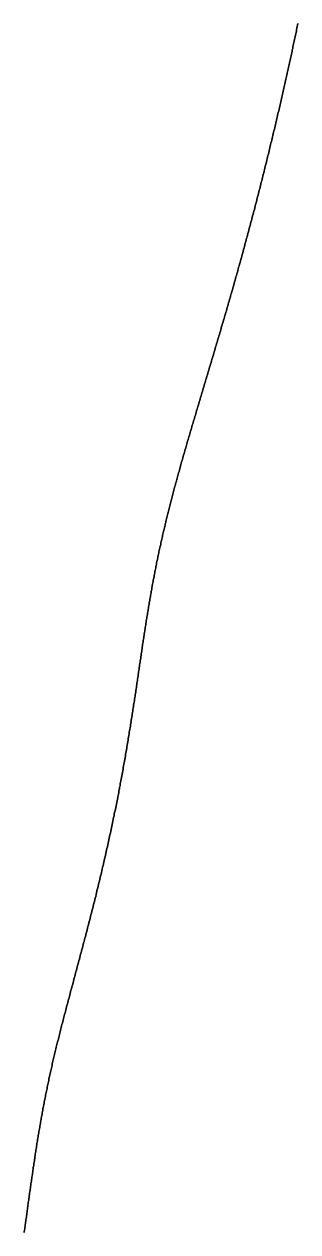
# Model space of a CAD drawing. Header units: inches. Extents: x 130170 to 284068, y 377793 to 804530.
# Drawn here: x 259808.2 to 259837.3, y 740207.2 to 740335.8 of the extents above; entities that cross this region are included whole.
import ezdxf

# ---------------------------------------------------------------- set-up
doc = ezdxf.new("R2010")
doc.units = ezdxf.units.IN
doc.header["$MEASUREMENT"] = 0
doc.layers.add('muni_il', color=7, linetype='Continuous')

msp = doc.modelspace()

# ---------------------------------------------------------------- linework, layer by layer
at = {"layer": 'muni_il'}
for points in [[(259808.16, 740207.15), (259808.17, 740207.29), (259808.19, 740207.42), (259808.21, 740207.56), (259808.23, 740207.7), (259808.25, 740207.84), (259808.27, 740207.97), (259808.29, 740208.11), (259808.31, 740208.25), (259808.33, 740208.39), (259808.35, 740208.53), (259808.37, 740208.67), (259808.39, 740208.81), (259808.41, 740208.95), (259808.43, 740209.09), (259808.45, 740209.23), (259808.47, 740209.37), (259808.49, 740209.51), (259808.51, 740209.65), (259808.52, 740209.79), (259808.54, 740209.93), (259808.56, 740210.07), (259808.58, 740210.22), (259808.6, 740210.36), (259808.62, 740210.5), (259808.64, 740210.64), (259808.66, 740210.78), (259808.68, 740210.92), (259808.7, 740211.07), (259808.72, 740211.21), (259808.74, 740211.35), (259808.76, 740211.49), (259808.78, 740211.64), (259808.8, 740211.78), (259808.82, 740211.92), (259808.84, 740212.06), (259808.86, 740212.21), (259808.88, 740212.35), (259808.9, 740212.49), (259808.92, 740212.64), (259808.94, 740212.78), (259808.96, 740212.92), (259808.99, 740213.07), (259809.01, 740213.21), (259809.03, 740213.35), (259809.05, 740213.49), (259809.07, 740213.64), (259809.09, 740213.78), (259809.11, 740213.92), (259809.13, 740214.07), (259809.15, 740214.21), (259809.17, 740214.35), (259809.19, 740214.5), (259809.22, 740214.64), (259809.24, 740214.78), (259809.26, 740214.92), (259809.28, 740215.07), (259809.3, 740215.21), (259809.32, 740215.35), (259809.34, 740215.5), (259809.37, 740215.64), (259809.39, 740215.78), (259809.41, 740215.93), (259809.43, 740216.07), (259809.46, 740216.21), (259809.48, 740216.35), (259809.5, 740216.5), (259809.52, 740216.64), (259809.55, 740216.78), (259809.57, 740216.92), (259809.59, 740217.07), (259809.62, 740217.21), (259809.64, 740217.35), (259809.66, 740217.5), (259809.69, 740217.64), (259809.71, 740217.78), (259809.73, 740217.92), (259809.76, 740218.07), (259809.78, 740218.21), (259809.81, 740218.35), (259809.83, 740218.49), (259809.85, 740218.64), (259809.88, 740218.78), (259809.9, 740218.92), (259809.93, 740219.06), (259809.95, 740219.21), (259809.98, 740219.35), (259810.01, 740219.49), (259810.03, 740219.63), (259810.06, 740219.78), (259810.08, 740219.92), (259810.11, 740220.06), (259810.14, 740220.2), (259810.16, 740220.35), (259810.19, 740220.49), (259810.22, 740220.63), (259810.24, 740220.77), (259810.27, 740220.92), (259810.3, 740221.06), (259810.33, 740221.2), (259810.35, 740221.35), (259810.38, 740221.49), (259810.41, 740221.63), (259810.44, 740221.78), (259810.47, 740221.92), (259810.5, 740222.06), (259810.53, 740222.21), (259810.56, 740222.35), (259810.59, 740222.49), (259810.62, 740222.64), (259810.65, 740222.78), (259810.68, 740222.92), (259810.71, 740223.07), (259810.74, 740223.21), (259810.77, 740223.36), (259810.8, 740223.5), (259810.83, 740223.65), (259810.86, 740223.79), (259810.89, 740223.94), (259810.92, 740224.08), (259810.96, 740224.23), (259810.99, 740224.37), (259811.02, 740224.52), (259811.06, 740224.66), (259811.09, 740224.81), (259811.12, 740224.96), (259811.15, 740225.1), (259811.19, 740225.25), (259811.22, 740225.4), (259811.26, 740225.54), (259811.29, 740225.69), (259811.33, 740225.84), (259811.36, 740225.99), (259811.4, 740226.13), (259811.43, 740226.28), (259811.47, 740226.43), (259811.5, 740226.58), (259811.54, 740226.73), (259811.57, 740226.88), (259811.61, 740227.03), (259811.65, 740227.18), (259811.68, 740227.33), (259811.72, 740227.48), (259811.76, 740227.63), (259811.8, 740227.78), (259811.83, 740227.93), (259811.87, 740228.08), (259811.91, 740228.23), (259811.95, 740228.39), (259811.99, 740228.54), (259812.03, 740228.69), (259812.06, 740228.84), (259812.1, 740229), (259812.14, 740229.15), (259812.18, 740229.31), (259812.22, 740229.46), (259812.26, 740229.62), (259812.3, 740229.77), (259812.34, 740229.93), (259812.38, 740230.08), (259812.42, 740230.24), (259812.46, 740230.39), (259812.51, 740230.55), (259812.55, 740230.71), (259812.59, 740230.87), (259812.63, 740231.02), (259812.67, 740231.18), (259812.71, 740231.34), (259812.76, 740231.5), (259812.8, 740231.66), (259812.84, 740231.82), (259812.88, 740231.98), (259812.93, 740232.14), (259812.97, 740232.3), (259813.01, 740232.46), (259813.05, 740232.62), (259813.1, 740232.79), (259813.14, 740232.95), (259813.18, 740233.11), (259813.23, 740233.27), (259813.27, 740233.44), (259813.32, 740233.6), (259813.36, 740233.77), (259813.4, 740233.93), (259813.45, 740234.09), (259813.49, 740234.26), (259813.54, 740234.43), (259813.58, 740234.59), (259813.63, 740234.76), (259813.67, 740234.93), (259813.72, 740235.09), (259813.76, 740235.26), (259813.81, 740235.43), (259813.85, 740235.6), (259813.9, 740235.77), (259813.94, 740235.93), (259813.99, 740236.1), (259814.03, 740236.27), (259814.08, 740236.44), (259814.12, 740236.61), (259814.17, 740236.78), (259814.21, 740236.96), (259814.26, 740237.13), (259814.31, 740237.3), (259814.35, 740237.47), (259814.4, 740237.64), (259814.44, 740237.82), (259814.49, 740237.99), (259814.54, 740238.16), (259814.58, 740238.34), (259814.63, 740238.51), (259814.67, 740238.69), (259814.72, 740238.86), (259814.76, 740239.04), (259814.81, 740239.21), (259814.86, 740239.39), (259814.9, 740239.56), (259814.95, 740239.74), (259814.99, 740239.92), (259815.04, 740240.09), (259815.09, 740240.27), (259815.13, 740240.45), (259815.18, 740240.62), (259815.22, 740240.8), (259815.27, 740240.98), (259815.31, 740241.16), (259815.36, 740241.34), (259815.4, 740241.52), (259815.45, 740241.7), (259815.5, 740241.87), (259815.54, 740242.05), (259815.59, 740242.23), (259815.63, 740242.41), (259815.68, 740242.59), (259815.72, 740242.77), (259815.77, 740242.95), (259815.81, 740243.13), (259815.86, 740243.32), (259815.9, 740243.5), (259815.94, 740243.68), (259815.99, 740243.86), (259816.03, 740244.04), (259816.08, 740244.22), (259816.12, 740244.4), (259816.16, 740244.58), (259816.21, 740244.77), (259816.25, 740244.95), (259816.3, 740245.13), (259816.34, 740245.31), (259816.38, 740245.5), (259816.43, 740245.68), (259816.47, 740245.86), (259816.51, 740246.04), (259816.55, 740246.22), (259816.6, 740246.41), (259816.64, 740246.59), (259816.68, 740246.77), (259816.72, 740246.96), (259816.77, 740247.14), (259816.81, 740247.32), (259816.85, 740247.5), (259816.89, 740247.69), (259816.93, 740247.87), (259816.97, 740248.05), (259817.01, 740248.23), (259817.05, 740248.42), (259817.09, 740248.6), (259817.13, 740248.78), (259817.17, 740248.96), (259817.22, 740249.15), (259817.25, 740249.33), (259817.29, 740249.51), (259817.33, 740249.69), (259817.37, 740249.88), (259817.41, 740250.06), (259817.45, 740250.24), (259817.49, 740250.42), (259817.53, 740250.6), (259817.57, 740250.78), (259817.6, 740250.97), (259817.64, 740251.15), (259817.68, 740251.33), (259817.72, 740251.51), (259817.75, 740251.69), (259817.79, 740251.87), (259817.83, 740252.05), (259817.87, 740252.23), (259817.9, 740252.41), (259817.94, 740252.59), (259817.97, 740252.77), (259818.01, 740252.95), (259818.05, 740253.13), (259818.08, 740253.31), (259818.12, 740253.49), (259818.15, 740253.67), (259818.19, 740253.84), (259818.22, 740254.02), (259818.25, 740254.2), (259818.29, 740254.38), (259818.32, 740254.56), (259818.36, 740254.73), (259818.39, 740254.91), (259818.42, 740255.09), (259818.46, 740255.26), (259818.49, 740255.44), (259818.52, 740255.61), (259818.55, 740255.79), (259818.59, 740255.96), (259818.62, 740256.14), (259818.65, 740256.31), (259818.68, 740256.49), (259818.71, 740256.66), (259818.74, 740256.84), (259818.78, 740257.01), (259818.81, 740257.18), (259818.84, 740257.35), (259818.87, 740257.53), (259818.9, 740257.7), (259818.93, 740257.87), (259818.96, 740258.04), (259818.99, 740258.21), (259819.02, 740258.38), (259819.04, 740258.55), (259819.07, 740258.72), (259819.1, 740258.89), (259819.13, 740259.06), (259819.16, 740259.23), (259819.19, 740259.4), (259819.22, 740259.56), (259819.24, 740259.73), (259819.27, 740259.9), (259819.3, 740260.06), (259819.33, 740260.23), (259819.35, 740260.4), (259819.38, 740260.56), (259819.41, 740260.73), (259819.43, 740260.89), (259819.46, 740261.06), (259819.49, 740261.22), (259819.51, 740261.38), (259819.54, 740261.55), (259819.56, 740261.71), (259819.59, 740261.87), (259819.62, 740262.03), (259819.64, 740262.19), (259819.67, 740262.35), (259819.69, 740262.52), (259819.72, 740262.68), (259819.74, 740262.84), (259819.76, 740262.99), (259819.79, 740263.15), (259819.81, 740263.31), (259819.84, 740263.47), (259819.86, 740263.63), (259819.89, 740263.78), (259819.91, 740263.94), (259819.93, 740264.1), (259819.96, 740264.25), (259819.98, 740264.41), (259820, 740264.56), (259820.03, 740264.72), (259820.05, 740264.87), (259820.07, 740265.03), (259820.1, 740265.18), (259820.12, 740265.34), (259820.14, 740265.49), (259820.16, 740265.64), (259820.19, 740265.79), (259820.21, 740265.94), (259820.23, 740266.1), (259820.25, 740266.25), (259820.28, 740266.4), (259820.3, 740266.55), (259820.32, 740266.7), (259820.34, 740266.85), (259820.36, 740266.99), (259820.39, 740267.14), (259820.41, 740267.29), (259820.43, 740267.44), (259820.45, 740267.59), (259820.47, 740267.73), (259820.5, 740267.88), (259820.52, 740268.03), (259820.54, 740268.17), (259820.56, 740268.32), (259820.58, 740268.46), (259820.6, 740268.61), (259820.62, 740268.75), (259820.65, 740268.9), (259820.67, 740269.04), (259820.69, 740269.19), (259820.71, 740269.33), (259820.73, 740269.47), (259820.75, 740269.61), (259820.77, 740269.76), (259820.8, 740269.9), (259820.82, 740270.04), (259820.84, 740270.18), (259820.86, 740270.32), (259820.88, 740270.46), (259820.9, 740270.61), (259820.92, 740270.75), (259820.94, 740270.89), (259820.97, 740271.03), (259820.99, 740271.17), (259821.01, 740271.3), (259821.03, 740271.44), (259821.05, 740271.58), (259821.07, 740271.72), (259821.1, 740271.86), (259821.12, 740272), (259821.14, 740272.13), (259821.16, 740272.27), (259821.18, 740272.41), (259821.2, 740272.55), (259821.23, 740272.68), (259821.25, 740272.82), (259821.27, 740272.96), (259821.29, 740273.09), (259821.31, 740273.23), (259821.34, 740273.37), (259821.36, 740273.5), (259821.38, 740273.64), (259821.4, 740273.77), (259821.43, 740273.91), (259821.45, 740274.04), (259821.47, 740274.18), (259821.5, 740274.31), (259821.52, 740274.45), (259821.54, 740274.58), (259821.56, 740274.72), (259821.59, 740274.85), (259821.61, 740274.98), (259821.63, 740275.12), (259821.66, 740275.25), (259821.68, 740275.39), (259821.71, 740275.52), (259821.73, 740275.65), (259821.75, 740275.79), (259821.78, 740275.92), (259821.8, 740276.05), (259821.83, 740276.19), (259821.85, 740276.32), (259821.88, 740276.45), (259821.9, 740276.59), (259821.93, 740276.72), (259821.95, 740276.85), (259821.98, 740276.98), (259822, 740277.12), (259822.03, 740277.25), (259822.05, 740277.38), (259822.08, 740277.52), (259822.1, 740277.65), (259822.13, 740277.78), (259822.16, 740277.91), (259822.18, 740278.05), (259822.21, 740278.18), (259822.24, 740278.31), (259822.26, 740278.45), (259822.29, 740278.58), (259822.32, 740278.71), (259822.34, 740278.84), (259822.37, 740278.98), (259822.4, 740279.11), (259822.43, 740279.24), (259822.46, 740279.38), (259822.48, 740279.51), (259822.51, 740279.64), (259822.54, 740279.78), (259822.57, 740279.91), (259822.6, 740280.04), (259822.63, 740280.18), (259822.66, 740280.31), (259822.69, 740280.44), (259822.72, 740280.58), (259822.75, 740280.71), (259822.78, 740280.84), (259822.81, 740280.98), (259822.84, 740281.11), (259822.87, 740281.25), (259822.9, 740281.38), (259822.93, 740281.52), (259822.96, 740281.65), (259822.99, 740281.78), (259823.02, 740281.92), (259823.05, 740282.05), (259823.09, 740282.19), (259823.12, 740282.32), (259823.15, 740282.46), (259823.18, 740282.6), (259823.22, 740282.73), (259823.25, 740282.87), (259823.28, 740283), (259823.31, 740283.14), (259823.35, 740283.28), (259823.38, 740283.41), (259823.42, 740283.55), (259823.45, 740283.69), (259823.48, 740283.82), (259823.52, 740283.96), (259823.55, 740284.1), (259823.59, 740284.24), (259823.62, 740284.37), (259823.66, 740284.51), (259823.69, 740284.65), (259823.73, 740284.79), (259823.76, 740284.93), (259823.8, 740285.07), (259823.84, 740285.21), (259823.87, 740285.34), (259823.91, 740285.48), (259823.95, 740285.62), (259823.98, 740285.76), (259824.02, 740285.9), (259824.06, 740286.05), (259824.09, 740286.19), (259824.13, 740286.33), (259824.17, 740286.47), (259824.21, 740286.61), (259824.25, 740286.75), (259824.28, 740286.89), (259824.32, 740287.04), (259824.36, 740287.18), (259824.4, 740287.32), (259824.44, 740287.46), (259824.48, 740287.61), (259824.52, 740287.75), (259824.56, 740287.89), (259824.6, 740288.04), (259824.64, 740288.18), (259824.68, 740288.33), (259824.72, 740288.47), (259824.76, 740288.62), (259824.8, 740288.76), (259824.84, 740288.91), (259824.88, 740289.05), (259824.92, 740289.2), (259824.97, 740289.35), (259825.01, 740289.49), (259825.05, 740289.64), (259825.09, 740289.79), (259825.13, 740289.93), (259825.18, 740290.08), (259825.22, 740290.23), (259825.26, 740290.38), (259825.3, 740290.53), (259825.35, 740290.68), (259825.39, 740290.82), (259825.43, 740290.97), (259825.48, 740291.12), (259825.52, 740291.27), (259825.56, 740291.42), (259825.61, 740291.57), (259825.65, 740291.72), (259825.7, 740291.88), (259825.74, 740292.03), (259825.78, 740292.18), (259825.83, 740292.33), (259825.87, 740292.48), (259825.92, 740292.64), (259825.96, 740292.79), (259826.01, 740292.94), (259826.05, 740293.09), (259826.1, 740293.25), (259826.15, 740293.4), (259826.19, 740293.56), (259826.24, 740293.71), (259826.28, 740293.87), (259826.33, 740294.02), (259826.38, 740294.18), (259826.42, 740294.33), (259826.47, 740294.49), (259826.51, 740294.64), (259826.56, 740294.8), (259826.61, 740294.96), (259826.65, 740295.11), (259826.7, 740295.27), (259826.75, 740295.43), (259826.8, 740295.59), (259826.84, 740295.74), (259826.89, 740295.9), (259826.94, 740296.06), (259826.99, 740296.22), (259827.03, 740296.38), (259827.08, 740296.54), (259827.13, 740296.7), (259827.18, 740296.86), (259827.22, 740297.02), (259827.27, 740297.18), (259827.32, 740297.34), (259827.37, 740297.5), (259827.42, 740297.66), (259827.47, 740297.82), (259827.51, 740297.98), (259827.56, 740298.14), (259827.61, 740298.31), (259827.66, 740298.47), (259827.71, 740298.63), (259827.76, 740298.79), (259827.81, 740298.96), (259827.85, 740299.12), (259827.9, 740299.28), (259827.95, 740299.45), (259828, 740299.61), (259828.05, 740299.77), (259828.1, 740299.94), (259828.15, 740300.1), (259828.2, 740300.27), (259828.25, 740300.43), (259828.3, 740300.6), (259828.35, 740300.76), (259828.39, 740300.93), (259828.44, 740301.09), (259828.49, 740301.26), (259828.54, 740301.43), (259828.59, 740301.59), (259828.64, 740301.76), (259828.69, 740301.93), (259828.74, 740302.09), (259828.79, 740302.26), (259828.84, 740302.43), (259828.89, 740302.59), (259828.94, 740302.76), (259828.99, 740302.93), (259829.04, 740303.1), (259829.09, 740303.27), (259829.14, 740303.43), (259829.18, 740303.6), (259829.23, 740303.77), (259829.28, 740303.94), (259829.33, 740304.11), (259829.38, 740304.28), (259829.43, 740304.45), (259829.48, 740304.62), (259829.53, 740304.78), (259829.58, 740304.95), (259829.63, 740305.12), (259829.68, 740305.29), (259829.73, 740305.46), (259829.78, 740305.63), (259829.83, 740305.8), (259829.88, 740305.97), (259829.92, 740306.14), (259829.97, 740306.31), (259830.02, 740306.48), (259830.07, 740306.65), (259830.12, 740306.82), (259830.17, 740307), (259830.22, 740307.17), (259830.27, 740307.34), (259830.32, 740307.51), (259830.36, 740307.68), (259830.41, 740307.85), (259830.46, 740308.02), (259830.51, 740308.19), (259830.56, 740308.36), (259830.61, 740308.53), (259830.66, 740308.71), (259830.7, 740308.88), (259830.75, 740309.05), (259830.8, 740309.22), (259830.85, 740309.39), (259830.9, 740309.56), (259830.94, 740309.73), (259830.99, 740309.91), (259831.04, 740310.08), (259831.09, 740310.25), (259831.14, 740310.42), (259831.18, 740310.59), (259831.23, 740310.76), (259831.28, 740310.94), (259831.33, 740311.11), (259831.37, 740311.28), (259831.42, 740311.45), (259831.47, 740311.62), (259831.51, 740311.79), (259831.56, 740311.97), (259831.61, 740312.14), (259831.65, 740312.31), (259831.7, 740312.48), (259831.75, 740312.65), (259831.79, 740312.82), (259831.84, 740313), (259831.89, 740313.17), (259831.93, 740313.34), (259831.98, 740313.51), (259832.03, 740313.68), (259832.07, 740313.85), (259832.12, 740314.02), (259832.16, 740314.2), (259832.21, 740314.37), (259832.25, 740314.54), (259832.3, 740314.71), (259832.34, 740314.88), (259832.39, 740315.05), (259832.44, 740315.22), (259832.48, 740315.39), (259832.53, 740315.56), (259832.57, 740315.73), (259832.61, 740315.9), (259832.66, 740316.07), (259832.7, 740316.24), (259832.75, 740316.42), (259832.79, 740316.59), (259832.84, 740316.76), (259832.88, 740316.93), (259832.92, 740317.1), (259832.97, 740317.27), (259833.01, 740317.43), (259833.06, 740317.6), (259833.1, 740317.77), (259833.14, 740317.94), (259833.19, 740318.11), (259833.23, 740318.28), (259833.27, 740318.45), (259833.32, 740318.62), (259833.36, 740318.79), (259833.4, 740318.96), (259833.44, 740319.13), (259833.49, 740319.29), (259833.53, 740319.46), (259833.57, 740319.63), (259833.61, 740319.8), (259833.66, 740319.97), (259833.7, 740320.13), (259833.74, 740320.3), (259833.78, 740320.47), (259833.82, 740320.64), (259833.86, 740320.8), (259833.91, 740320.97), (259833.95, 740321.14), (259833.99, 740321.31), (259834.03, 740321.47), (259834.07, 740321.64), (259834.11, 740321.8), (259834.15, 740321.97), (259834.19, 740322.14), (259834.23, 740322.3), (259834.27, 740322.47), (259834.31, 740322.63), (259834.35, 740322.8), (259834.39, 740322.97), (259834.43, 740323.13), (259834.47, 740323.3), (259834.51, 740323.46), (259834.55, 740323.63), (259834.59, 740323.79), (259834.63, 740323.95), (259834.67, 740324.12), (259834.71, 740324.28), (259834.75, 740324.45), (259834.79, 740324.61), (259834.83, 740324.77), (259834.87, 740324.94), (259834.91, 740325.1), (259834.94, 740325.26), (259834.98, 740325.43), (259835.02, 740325.59), (259835.06, 740325.75), (259835.1, 740325.91), (259835.13, 740326.08), (259835.17, 740326.24), (259835.21, 740326.4), (259835.25, 740326.56), (259835.29, 740326.73), (259835.32, 740326.89), (259835.36, 740327.05), (259835.4, 740327.21), (259835.43, 740327.37), (259835.47, 740327.53), (259835.51, 740327.69), (259835.55, 740327.85), (259835.58, 740328.01), (259835.62, 740328.17), (259835.65, 740328.33), (259835.69, 740328.49), (259835.73, 740328.65), (259835.76, 740328.81), (259835.8, 740328.97), (259835.84, 740329.13), (259835.87, 740329.29), (259835.91, 740329.45), (259835.94, 740329.61), (259835.98, 740329.77), (259836.01, 740329.93), (259836.05, 740330.08), (259836.08, 740330.24), (259836.12, 740330.4), (259836.16, 740330.56), (259836.19, 740330.72), (259836.22, 740330.87), (259836.26, 740331.03), (259836.29, 740331.19), (259836.33, 740331.35), (259836.36, 740331.5), (259836.4, 740331.66), (259836.43, 740331.82), (259836.47, 740331.97), (259836.5, 740332.13), (259836.53, 740332.29), (259836.57, 740332.44), (259836.6, 740332.6), (259836.64, 740332.75), (259836.67, 740332.91), (259836.7, 740333.07), (259836.74, 740333.22), (259836.77, 740333.38), (259836.8, 740333.53), (259836.84, 740333.69), (259836.87, 740333.84), (259836.9, 740334), (259836.93, 740334.15), (259836.97, 740334.31), (259837, 740334.46), (259837.03, 740334.61), (259837.07, 740334.77), (259837.1, 740334.92), (259837.13, 740335.08), (259837.16, 740335.23), (259837.19, 740335.38), (259837.23, 740335.54), (259837.26, 740335.69), (259837.29, 740335.85)], [(259837.29, 740335.85), (259837.26, 740335.69), (259837.23, 740335.54), (259837.19, 740335.38), (259837.16, 740335.23), (259837.13, 740335.08), (259837.1, 740334.92), (259837.07, 740334.77), (259837.03, 740334.61), (259837, 740334.46), (259836.97, 740334.31), (259836.93, 740334.15), (259836.9, 740334), (259836.87, 740333.84), (259836.84, 740333.69), (259836.8, 740333.53), (259836.77, 740333.38), (259836.74, 740333.22), (259836.7, 740333.07), (259836.67, 740332.91), (259836.64, 740332.75), (259836.6, 740332.6), (259836.57, 740332.44), (259836.53, 740332.29), (259836.5, 740332.13), (259836.47, 740331.97), (259836.43, 740331.82), (259836.4, 740331.66), (259836.36, 740331.5), (259836.33, 740331.35), (259836.29, 740331.19), (259836.26, 740331.03), (259836.22, 740330.87), (259836.19, 740330.72), (259836.16, 740330.56), (259836.12, 740330.4), (259836.08, 740330.24), (259836.05, 740330.08), (259836.01, 740329.93), (259835.98, 740329.77), (259835.94, 740329.61), (259835.91, 740329.45), (259835.87, 740329.29), (259835.84, 740329.13), (259835.8, 740328.97), (259835.76, 740328.81), (259835.73, 740328.65), (259835.69, 740328.49), (259835.65, 740328.33), (259835.62, 740328.17), (259835.58, 740328.01), (259835.55, 740327.85), (259835.51, 740327.69), (259835.47, 740327.53), (259835.43, 740327.37), (259835.4, 740327.21), (259835.36, 740327.05), (259835.32, 740326.89), (259835.29, 740326.73), (259835.25, 740326.56), (259835.21, 740326.4), (259835.17, 740326.24), (259835.13, 740326.08), (259835.1, 740325.91), (259835.06, 740325.75), (259835.02, 740325.59), (259834.98, 740325.43), (259834.94, 740325.26), (259834.91, 740325.1), (259834.87, 740324.94), (259834.83, 740324.77), (259834.79, 740324.61), (259834.75, 740324.45), (259834.71, 740324.28), (259834.67, 740324.12), (259834.63, 740323.95), (259834.59, 740323.79), (259834.55, 740323.63), (259834.51, 740323.46), (259834.47, 740323.3), (259834.43, 740323.13), (259834.39, 740322.97), (259834.35, 740322.8), (259834.31, 740322.63), (259834.27, 740322.47), (259834.23, 740322.3), (259834.19, 740322.14), (259834.15, 740321.97), (259834.11, 740321.8), (259834.07, 740321.64), (259834.03, 740321.47), (259833.99, 740321.31), (259833.95, 740321.14), (259833.91, 740320.97), (259833.86, 740320.8), (259833.82, 740320.64), (259833.78, 740320.47), (259833.74, 740320.3), (259833.7, 740320.13), (259833.66, 740319.97), (259833.61, 740319.8), (259833.57, 740319.63), (259833.53, 740319.46), (259833.49, 740319.29), (259833.44, 740319.13), (259833.4, 740318.96), (259833.36, 740318.79), (259833.32, 740318.62), (259833.27, 740318.45), (259833.23, 740318.28), (259833.19, 740318.11), (259833.14, 740317.94), (259833.1, 740317.77), (259833.06, 740317.6), (259833.01, 740317.43), (259832.97, 740317.27), (259832.92, 740317.1), (259832.88, 740316.93), (259832.84, 740316.76), (259832.79, 740316.59), (259832.75, 740316.42), (259832.7, 740316.24), (259832.66, 740316.07), (259832.61, 740315.9), (259832.57, 740315.73), (259832.53, 740315.56), (259832.48, 740315.39), (259832.44, 740315.22), (259832.39, 740315.05), (259832.34, 740314.88), (259832.3, 740314.71), (259832.25, 740314.54), (259832.21, 740314.37), (259832.16, 740314.2), (259832.12, 740314.02), (259832.07, 740313.85), (259832.03, 740313.68), (259831.98, 740313.51), (259831.93, 740313.34), (259831.89, 740313.17), (259831.84, 740313), (259831.79, 740312.82), (259831.75, 740312.65), (259831.7, 740312.48), (259831.65, 740312.31), (259831.61, 740312.14), (259831.56, 740311.97), (259831.51, 740311.79), (259831.47, 740311.62), (259831.42, 740311.45), (259831.37, 740311.28), (259831.33, 740311.11), (259831.28, 740310.94), (259831.23, 740310.76), (259831.18, 740310.59), (259831.14, 740310.42), (259831.09, 740310.25), (259831.04, 740310.08), (259830.99, 740309.91), (259830.94, 740309.73), (259830.9, 740309.56), (259830.85, 740309.39), (259830.8, 740309.22), (259830.75, 740309.05), (259830.7, 740308.88), (259830.66, 740308.71), (259830.61, 740308.53), (259830.56, 740308.36), (259830.51, 740308.19), (259830.46, 740308.02), (259830.41, 740307.85), (259830.36, 740307.68), (259830.32, 740307.51), (259830.27, 740307.34), (259830.22, 740307.17), (259830.17, 740307), (259830.12, 740306.82), (259830.07, 740306.65), (259830.02, 740306.48), (259829.97, 740306.31), (259829.92, 740306.14), (259829.88, 740305.97), (259829.83, 740305.8), (259829.78, 740305.63), (259829.73, 740305.46), (259829.68, 740305.29), (259829.63, 740305.12), (259829.58, 740304.95), (259829.53, 740304.78), (259829.48, 740304.62), (259829.43, 740304.45), (259829.38, 740304.28), (259829.33, 740304.11), (259829.28, 740303.94), (259829.23, 740303.77), (259829.18, 740303.6), (259829.14, 740303.43), (259829.09, 740303.27), (259829.04, 740303.1), (259828.99, 740302.93), (259828.94, 740302.76), (259828.89, 740302.59), (259828.84, 740302.43), (259828.79, 740302.26), (259828.74, 740302.09), (259828.69, 740301.93), (259828.64, 740301.76), (259828.59, 740301.59), (259828.54, 740301.43), (259828.49, 740301.26), (259828.44, 740301.09), (259828.39, 740300.93), (259828.35, 740300.76), (259828.3, 740300.6), (259828.25, 740300.43), (259828.2, 740300.27), (259828.15, 740300.1), (259828.1, 740299.94), (259828.05, 740299.77), (259828, 740299.61), (259827.95, 740299.45), (259827.9, 740299.28), (259827.85, 740299.12), (259827.81, 740298.96), (259827.76, 740298.79), (259827.71, 740298.63), (259827.66, 740298.47), (259827.61, 740298.31), (259827.56, 740298.14), (259827.51, 740297.98), (259827.47, 740297.82), (259827.42, 740297.66), (259827.37, 740297.5), (259827.32, 740297.34), (259827.27, 740297.18), (259827.22, 740297.02), (259827.18, 740296.86), (259827.13, 740296.7), (259827.08, 740296.54), (259827.03, 740296.38), (259826.99, 740296.22), (259826.94, 740296.06), (259826.89, 740295.9), (259826.84, 740295.74), (259826.8, 740295.59), (259826.75, 740295.43), (259826.7, 740295.27), (259826.65, 740295.11), (259826.61, 740294.96), (259826.56, 740294.8), (259826.51, 740294.64), (259826.47, 740294.49), (259826.42, 740294.33), (259826.38, 740294.18), (259826.33, 740294.02), (259826.28, 740293.87), (259826.24, 740293.71), (259826.19, 740293.56), (259826.15, 740293.4), (259826.1, 740293.25), (259826.05, 740293.09), (259826.01, 740292.94), (259825.96, 740292.79), (259825.92, 740292.64), (259825.87, 740292.48), (259825.83, 740292.33), (259825.78, 740292.18), (259825.74, 740292.03), (259825.7, 740291.88), (259825.65, 740291.72), (259825.61, 740291.57), (259825.56, 740291.42), (259825.52, 740291.27), (259825.48, 740291.12), (259825.43, 740290.97), (259825.39, 740290.82), (259825.35, 740290.68), (259825.3, 740290.53), (259825.26, 740290.38), (259825.22, 740290.23), (259825.18, 740290.08), (259825.13, 740289.93), (259825.09, 740289.79), (259825.05, 740289.64), (259825.01, 740289.49), (259824.97, 740289.35), (259824.92, 740289.2), (259824.88, 740289.05), (259824.84, 740288.91), (259824.8, 740288.76), (259824.76, 740288.62), (259824.72, 740288.47), (259824.68, 740288.33), (259824.64, 740288.18), (259824.6, 740288.04), (259824.56, 740287.89), (259824.52, 740287.75), (259824.48, 740287.61), (259824.44, 740287.46), (259824.4, 740287.32), (259824.36, 740287.18), (259824.32, 740287.04), (259824.28, 740286.89), (259824.25, 740286.75), (259824.21, 740286.61), (259824.17, 740286.47), (259824.13, 740286.33), (259824.09, 740286.19), (259824.06, 740286.05), (259824.02, 740285.9), (259823.98, 740285.76), (259823.95, 740285.62), (259823.91, 740285.48), (259823.87, 740285.34), (259823.84, 740285.21), (259823.8, 740285.07), (259823.76, 740284.93), (259823.73, 740284.79), (259823.69, 740284.65), (259823.66, 740284.51), (259823.62, 740284.37), (259823.59, 740284.24), (259823.55, 740284.1), (259823.52, 740283.96), (259823.48, 740283.82), (259823.45, 740283.69), (259823.42, 740283.55), (259823.38, 740283.41), (259823.35, 740283.28), (259823.31, 740283.14), (259823.28, 740283), (259823.25, 740282.87), (259823.22, 740282.73), (259823.18, 740282.6), (259823.15, 740282.46), (259823.12, 740282.32), (259823.09, 740282.19), (259823.05, 740282.05), (259823.02, 740281.92), (259822.99, 740281.78), (259822.96, 740281.65), (259822.93, 740281.52), (259822.9, 740281.38), (259822.87, 740281.25), (259822.84, 740281.11), (259822.81, 740280.98), (259822.78, 740280.84), (259822.75, 740280.71), (259822.72, 740280.58), (259822.69, 740280.44), (259822.66, 740280.31), (259822.63, 740280.18), (259822.6, 740280.04), (259822.57, 740279.91), (259822.54, 740279.78), (259822.51, 740279.64), (259822.48, 740279.51), (259822.46, 740279.38), (259822.43, 740279.24), (259822.4, 740279.11), (259822.37, 740278.98), (259822.34, 740278.84), (259822.32, 740278.71), (259822.29, 740278.58), (259822.26, 740278.45), (259822.24, 740278.31), (259822.21, 740278.18), (259822.18, 740278.05), (259822.16, 740277.91), (259822.13, 740277.78), (259822.1, 740277.65), (259822.08, 740277.52), (259822.05, 740277.38), (259822.03, 740277.25), (259822, 740277.12), (259821.98, 740276.98), (259821.95, 740276.85), (259821.93, 740276.72), (259821.9, 740276.59), (259821.88, 740276.45), (259821.85, 740276.32), (259821.83, 740276.19), (259821.8, 740276.05), (259821.78, 740275.92), (259821.75, 740275.79), (259821.73, 740275.65), (259821.71, 740275.52), (259821.68, 740275.39), (259821.66, 740275.25), (259821.63, 740275.12), (259821.61, 740274.98), (259821.59, 740274.85), (259821.56, 740274.72), (259821.54, 740274.58), (259821.52, 740274.45), (259821.5, 740274.31), (259821.47, 740274.18), (259821.45, 740274.04), (259821.43, 740273.91), (259821.4, 740273.77), (259821.38, 740273.64), (259821.36, 740273.5), (259821.34, 740273.37), (259821.31, 740273.23), (259821.29, 740273.09), (259821.27, 740272.96), (259821.25, 740272.82), (259821.23, 740272.68), (259821.2, 740272.55), (259821.18, 740272.41), (259821.16, 740272.27), (259821.14, 740272.13), (259821.12, 740272), (259821.1, 740271.86), (259821.07, 740271.72), (259821.05, 740271.58), (259821.03, 740271.44), (259821.01, 740271.3), (259820.99, 740271.17), (259820.97, 740271.03), (259820.94, 740270.89), (259820.92, 740270.75), (259820.9, 740270.61), (259820.88, 740270.46), (259820.86, 740270.32), (259820.84, 740270.18), (259820.82, 740270.04), (259820.8, 740269.9), (259820.77, 740269.76), (259820.75, 740269.61), (259820.73, 740269.47), (259820.71, 740269.33), (259820.69, 740269.19), (259820.67, 740269.04), (259820.65, 740268.9), (259820.62, 740268.75), (259820.6, 740268.61), (259820.58, 740268.46), (259820.56, 740268.32), (259820.54, 740268.17), (259820.52, 740268.03), (259820.5, 740267.88), (259820.47, 740267.73), (259820.45, 740267.59), (259820.43, 740267.44), (259820.41, 740267.29), (259820.39, 740267.14), (259820.36, 740266.99), (259820.34, 740266.85), (259820.32, 740266.7), (259820.3, 740266.55), (259820.28, 740266.4), (259820.25, 740266.25), (259820.23, 740266.1), (259820.21, 740265.94), (259820.19, 740265.79), (259820.16, 740265.64), (259820.14, 740265.49), (259820.12, 740265.34), (259820.1, 740265.18), (259820.07, 740265.03), (259820.05, 740264.87), (259820.03, 740264.72), (259820, 740264.56), (259819.98, 740264.41), (259819.96, 740264.25), (259819.93, 740264.1), (259819.91, 740263.94), (259819.89, 740263.78), (259819.86, 740263.63), (259819.84, 740263.47), (259819.81, 740263.31), (259819.79, 740263.15), (259819.76, 740262.99), (259819.74, 740262.84), (259819.72, 740262.68), (259819.69, 740262.52), (259819.67, 740262.35), (259819.64, 740262.19), (259819.62, 740262.03), (259819.59, 740261.87), (259819.56, 740261.71), (259819.54, 740261.55), (259819.51, 740261.38), (259819.49, 740261.22), (259819.46, 740261.06), (259819.43, 740260.89), (259819.41, 740260.73), (259819.38, 740260.56), (259819.35, 740260.4), (259819.33, 740260.23), (259819.3, 740260.06), (259819.27, 740259.9), (259819.24, 740259.73), (259819.22, 740259.56), (259819.19, 740259.4), (259819.16, 740259.23), (259819.13, 740259.06), (259819.1, 740258.89), (259819.07, 740258.72), (259819.04, 740258.55), (259819.02, 740258.38), (259818.99, 740258.21), (259818.96, 740258.04), (259818.93, 740257.87), (259818.9, 740257.7), (259818.87, 740257.53), (259818.84, 740257.35), (259818.81, 740257.18), (259818.78, 740257.01), (259818.74, 740256.84), (259818.71, 740256.66), (259818.68, 740256.49), (259818.65, 740256.31), (259818.62, 740256.14), (259818.59, 740255.96), (259818.55, 740255.79), (259818.52, 740255.61), (259818.49, 740255.44), (259818.46, 740255.26), (259818.42, 740255.09), (259818.39, 740254.91), (259818.36, 740254.73), (259818.32, 740254.56), (259818.29, 740254.38), (259818.25, 740254.2), (259818.22, 740254.02), (259818.19, 740253.84), (259818.15, 740253.67), (259818.12, 740253.49), (259818.08, 740253.31), (259818.05, 740253.13), (259818.01, 740252.95), (259817.97, 740252.77), (259817.94, 740252.59), (259817.9, 740252.41), (259817.87, 740252.23), (259817.83, 740252.05), (259817.79, 740251.87), (259817.75, 740251.69), (259817.72, 740251.51), (259817.68, 740251.33), (259817.64, 740251.15), (259817.6, 740250.97), (259817.57, 740250.78), (259817.53, 740250.6), (259817.49, 740250.42), (259817.45, 740250.24), (259817.41, 740250.06), (259817.37, 740249.88), (259817.33, 740249.69), (259817.29, 740249.51), (259817.25, 740249.33), (259817.22, 740249.15), (259817.17, 740248.96), (259817.13, 740248.78), (259817.09, 740248.6), (259817.05, 740248.42), (259817.01, 740248.23), (259816.97, 740248.05), (259816.93, 740247.87), (259816.89, 740247.69), (259816.85, 740247.5), (259816.81, 740247.32), (259816.77, 740247.14), (259816.72, 740246.96), (259816.68, 740246.77), (259816.64, 740246.59), (259816.6, 740246.41), (259816.55, 740246.22), (259816.51, 740246.04), (259816.47, 740245.86), (259816.43, 740245.68), (259816.38, 740245.5), (259816.34, 740245.31), (259816.3, 740245.13), (259816.25, 740244.95), (259816.21, 740244.77), (259816.16, 740244.58), (259816.12, 740244.4), (259816.08, 740244.22), (259816.03, 740244.04), (259815.99, 740243.86), (259815.94, 740243.68), (259815.9, 740243.5), (259815.86, 740243.32), (259815.81, 740243.13), (259815.77, 740242.95), (259815.72, 740242.77), (259815.68, 740242.59), (259815.63, 740242.41), (259815.59, 740242.23), (259815.54, 740242.05), (259815.5, 740241.87), (259815.45, 740241.7), (259815.4, 740241.52), (259815.36, 740241.34), (259815.31, 740241.16), (259815.27, 740240.98), (259815.22, 740240.8), (259815.18, 740240.62), (259815.13, 740240.45), (259815.09, 740240.27), (259815.04, 740240.09), (259814.99, 740239.92), (259814.95, 740239.74), (259814.9, 740239.56), (259814.86, 740239.39), (259814.81, 740239.21), (259814.76, 740239.04), (259814.72, 740238.86), (259814.67, 740238.69), (259814.63, 740238.51), (259814.58, 740238.34), (259814.54, 740238.16), (259814.49, 740237.99), (259814.44, 740237.82), (259814.4, 740237.64), (259814.35, 740237.47), (259814.31, 740237.3), (259814.26, 740237.13), (259814.21, 740236.96), (259814.17, 740236.78), (259814.12, 740236.61), (259814.08, 740236.44), (259814.03, 740236.27), (259813.99, 740236.1), (259813.94, 740235.93), (259813.9, 740235.77), (259813.85, 740235.6), (259813.81, 740235.43), (259813.76, 740235.26), (259813.72, 740235.09), (259813.67, 740234.93), (259813.63, 740234.76), (259813.58, 740234.59), (259813.54, 740234.43), (259813.49, 740234.26), (259813.45, 740234.09), (259813.4, 740233.93), (259813.36, 740233.77), (259813.32, 740233.6), (259813.27, 740233.44), (259813.23, 740233.27), (259813.18, 740233.11), (259813.14, 740232.95), (259813.1, 740232.79), (259813.05, 740232.62), (259813.01, 740232.46), (259812.97, 740232.3), (259812.93, 740232.14), (259812.88, 740231.98), (259812.84, 740231.82), (259812.8, 740231.66), (259812.76, 740231.5), (259812.71, 740231.34), (259812.67, 740231.18), (259812.63, 740231.02), (259812.59, 740230.87), (259812.55, 740230.71), (259812.51, 740230.55), (259812.46, 740230.39), (259812.42, 740230.24), (259812.38, 740230.08), (259812.34, 740229.93), (259812.3, 740229.77), (259812.26, 740229.62), (259812.22, 740229.46), (259812.18, 740229.31), (259812.14, 740229.15), (259812.1, 740229), (259812.06, 740228.84), (259812.03, 740228.69), (259811.99, 740228.54), (259811.95, 740228.39), (259811.91, 740228.23), (259811.87, 740228.08), (259811.83, 740227.93), (259811.8, 740227.78), (259811.76, 740227.63), (259811.72, 740227.48), (259811.68, 740227.33), (259811.65, 740227.18), (259811.61, 740227.03), (259811.57, 740226.88), (259811.54, 740226.73), (259811.5, 740226.58), (259811.47, 740226.43), (259811.43, 740226.28), (259811.4, 740226.13), (259811.36, 740225.99), (259811.33, 740225.84), (259811.29, 740225.69), (259811.26, 740225.54), (259811.22, 740225.4), (259811.19, 740225.25), (259811.15, 740225.1), (259811.12, 740224.96), (259811.09, 740224.81), (259811.06, 740224.66), (259811.02, 740224.52), (259810.99, 740224.37), (259810.96, 740224.23), (259810.92, 740224.08), (259810.89, 740223.94), (259810.86, 740223.79), (259810.83, 740223.65), (259810.8, 740223.5), (259810.77, 740223.36), (259810.74, 740223.21), (259810.71, 740223.07), (259810.68, 740222.92), (259810.65, 740222.78), (259810.62, 740222.64), (259810.59, 740222.49), (259810.56, 740222.35), (259810.53, 740222.21), (259810.5, 740222.06), (259810.47, 740221.92), (259810.44, 740221.78), (259810.41, 740221.63), (259810.38, 740221.49), (259810.35, 740221.35), (259810.33, 740221.2), (259810.3, 740221.06), (259810.27, 740220.92), (259810.24, 740220.77), (259810.22, 740220.63), (259810.19, 740220.49), (259810.16, 740220.35), (259810.14, 740220.2), (259810.11, 740220.06), (259810.08, 740219.92), (259810.06, 740219.78), (259810.03, 740219.63), (259810.01, 740219.49), (259809.98, 740219.35), (259809.95, 740219.21), (259809.93, 740219.06), (259809.9, 740218.92), (259809.88, 740218.78), (259809.85, 740218.64), (259809.83, 740218.49), (259809.81, 740218.35), (259809.78, 740218.21), (259809.76, 740218.07), (259809.73, 740217.92), (259809.71, 740217.78), (259809.69, 740217.64), (259809.66, 740217.5), (259809.64, 740217.35), (259809.62, 740217.21), (259809.59, 740217.07), (259809.57, 740216.92), (259809.55, 740216.78), (259809.52, 740216.64), (259809.5, 740216.5), (259809.48, 740216.35), (259809.46, 740216.21), (259809.43, 740216.07), (259809.41, 740215.93), (259809.39, 740215.78), (259809.37, 740215.64), (259809.34, 740215.5), (259809.32, 740215.35), (259809.3, 740215.21), (259809.28, 740215.07), (259809.26, 740214.92), (259809.24, 740214.78), (259809.22, 740214.64), (259809.19, 740214.5), (259809.17, 740214.35), (259809.15, 740214.21), (259809.13, 740214.07), (259809.11, 740213.92), (259809.09, 740213.78), (259809.07, 740213.64), (259809.05, 740213.49), (259809.03, 740213.35), (259809.01, 740213.21), (259808.99, 740213.07), (259808.96, 740212.92), (259808.94, 740212.78), (259808.92, 740212.64), (259808.9, 740212.49), (259808.88, 740212.35), (259808.86, 740212.21), (259808.84, 740212.06), (259808.82, 740211.92), (259808.8, 740211.78), (259808.78, 740211.64), (259808.76, 740211.49), (259808.74, 740211.35), (259808.72, 740211.21), (259808.7, 740211.07), (259808.68, 740210.92), (259808.66, 740210.78), (259808.64, 740210.64), (259808.62, 740210.5), (259808.6, 740210.36), (259808.58, 740210.22), (259808.56, 740210.07), (259808.54, 740209.93), (259808.52, 740209.79), (259808.51, 740209.65), (259808.49, 740209.51), (259808.47, 740209.37), (259808.45, 740209.23), (259808.43, 740209.09), (259808.41, 740208.95), (259808.39, 740208.81), (259808.37, 740208.67), (259808.35, 740208.53), (259808.33, 740208.39), (259808.31, 740208.25), (259808.29, 740208.11), (259808.27, 740207.97), (259808.25, 740207.84), (259808.23, 740207.7), (259808.21, 740207.56), (259808.19, 740207.42), (259808.17, 740207.29), (259808.16, 740207.15)]]:
    msp.add_lwpolyline(points, dxfattribs=at)

doc.saveas('drawing.dxf')
